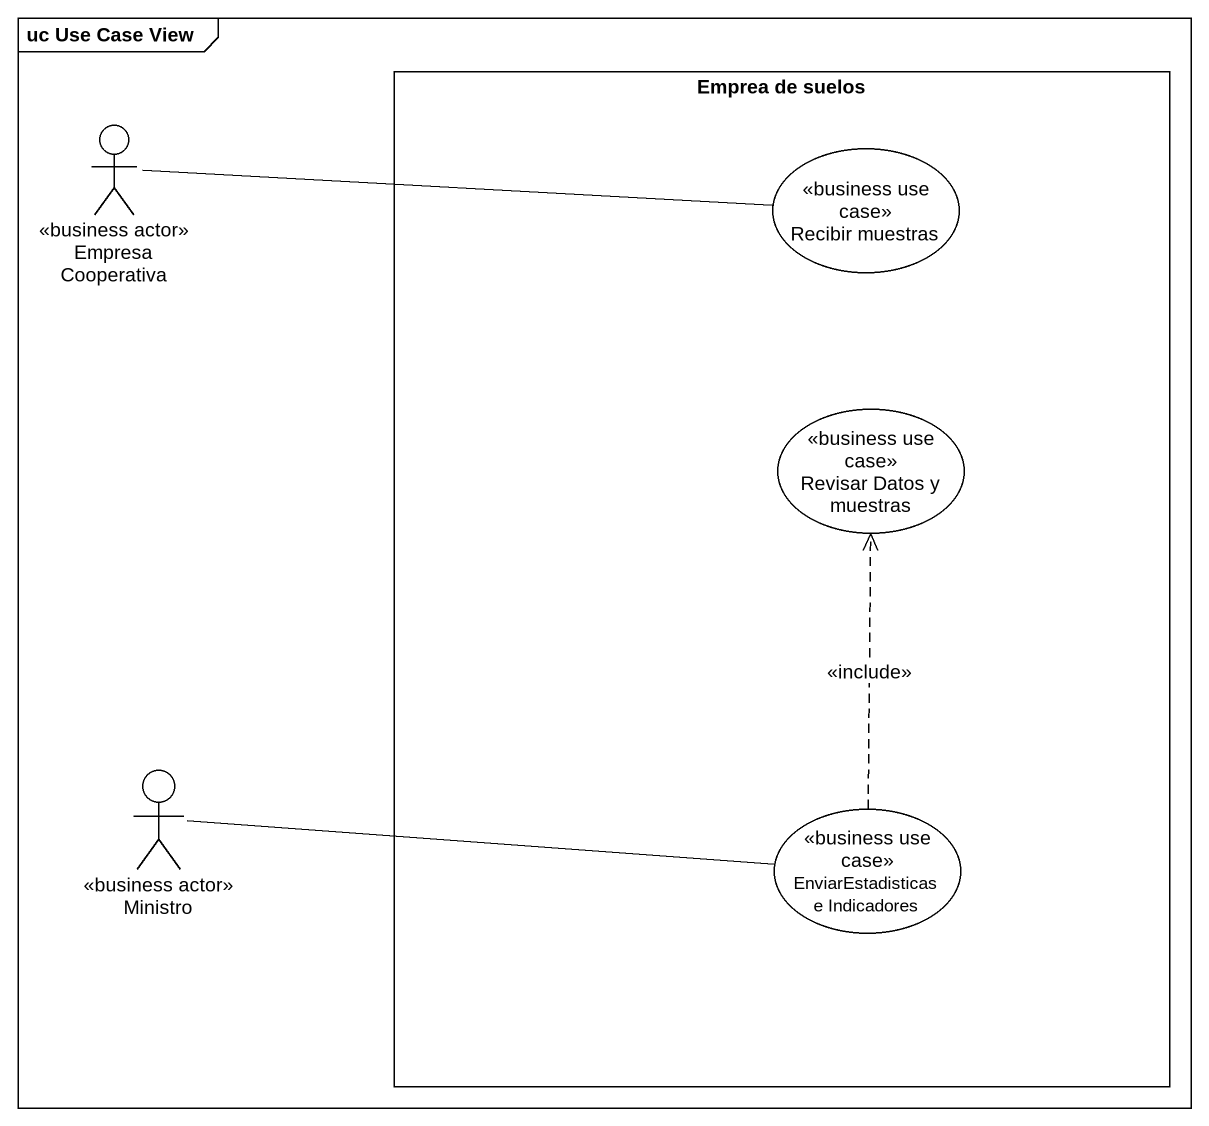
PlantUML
@startuml
mainframe uc Use Case View
rectangle "Emprea de suelos" as Emprea_de_suelos {
  usecase "Recibir muestras" as Recibir_muestras <<business use case>>
  usecase "Revisar Datos y muestras" as Revisar_Datos_y_muestras <<business use case>>
  usecase "EnviarEstadisticas e Indicadores" as EnviarEstadisticas_e <<business use case>>
}
actor "Empresa Cooperativa" as Empresa_Cooperativa <<business actor>>
actor Ministro <<business actor>>
Empresa_Cooperativa -right- Recibir_muestras
Ministro -right- EnviarEstadisticas_e
EnviarEstadisticas_e .up.> Revisar_Datos_y_muestras : <<include>>
@enduml
